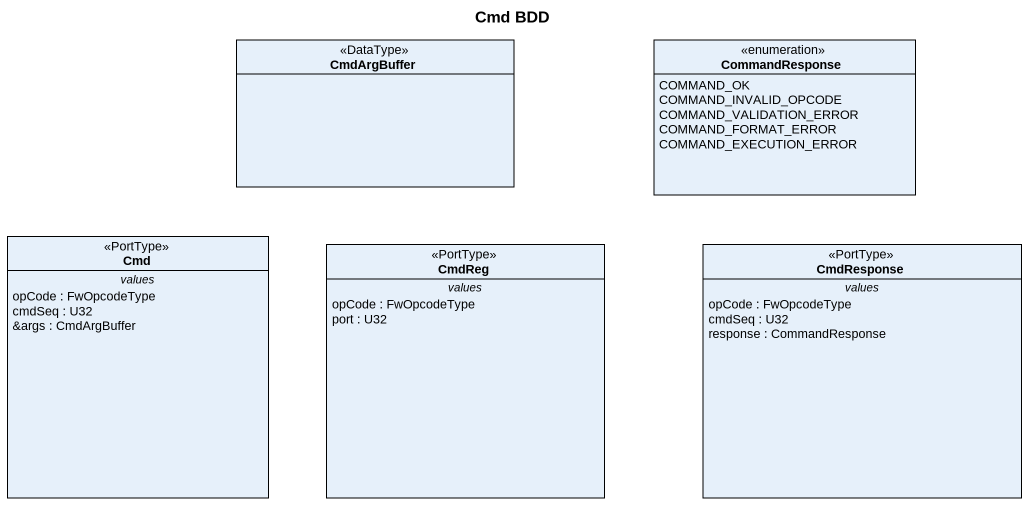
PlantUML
@startuml
title Cmd BDD
hide circle
hide empty members
class CmdArgBuffer <<DataType>>
enum CommandResponse {
  COMMAND_OK
  COMMAND_INVALID_OPCODE
  COMMAND_VALIDATION_ERROR
  COMMAND_FORMAT_ERROR
  COMMAND_EXECUTION_ERROR
}
class Cmd <<PortType>> {
  -- values --
  opCode : FwOpcodeType
  cmdSeq : U32
  &args : CmdArgBuffer
}
class CmdReg <<PortType>> {
  -- values --
  opCode : FwOpcodeType
  port : U32
}
class CmdResponse <<PortType>> {
  -- values --
  opCode : FwOpcodeType
  cmdSeq : U32
  response : CommandResponse
}
@enduml
